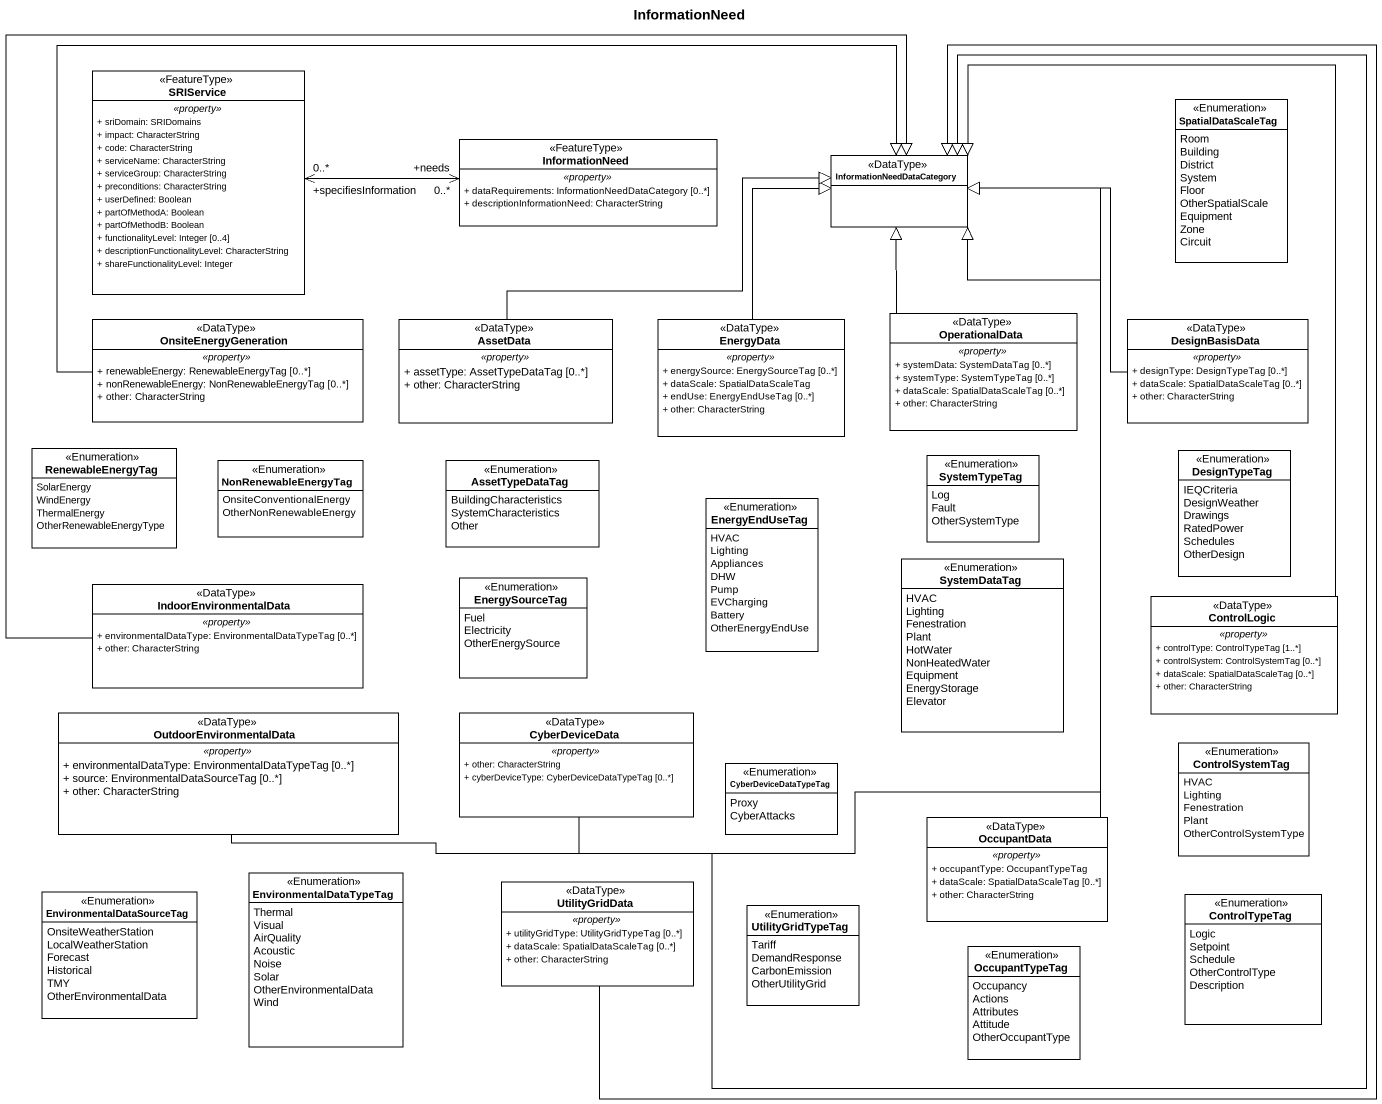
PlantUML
@startuml
title InformationNeed
hide circle
hide empty members
skinparam classAttributeIconSize 0
class SRIService <<FeatureType>> {
  .. <<property>> ..
  + sriDomain: SRIDomains
  + impact: CharacterString
  + code: CharacterString
  + serviceName: CharacterString
  + serviceGroup: CharacterString
  + preconditions: CharacterString
  + userDefined: Boolean
  + partOfMethodA: Boolean
  + partOfMethodB: Boolean
  + functionalityLevel: Integer [0..4]
  + descriptionFunctionalityLevel: CharacterString
  + shareFunctionalityLevel: Integer
}
enum SpatialDataScaleTag <<Enumeration>> {
  Room
  Building
  District
  System
  Floor
  OtherSpatialScale
  Equipment
  Zone
  Circuit
}
class InformationNeed <<FeatureType>> {
  .. <<property>> ..
  + dataRequirements: InformationNeedDataCategory [0..*]
  + descriptionInformationNeed: CharacterString
}
class InformationNeedDataCategory <<DataType>>
class OnsiteEnergyGeneration <<DataType>> {
  .. <<property>> ..
  + renewableEnergy: RenewableEnergyTag [0..*]
  + nonRenewableEnergy: NonRenewableEnergyTag [0..*]
  + other: CharacterString
}
class AssetData <<DataType>> {
  .. <<property>> ..
  + assetType: AssetTypeDataTag [0..*]
  + other: CharacterString
}
class EnergyData <<DataType>> {
  .. <<property>> ..
  + energySource: EnergySourceTag [0..*]
  + dataScale: SpatialDataScaleTag
  + endUse: EnergyEndUseTag [0..*]
  + other: CharacterString
}
class OperationalData <<DataType>> {
  .. <<property>> ..
  + systemData: SystemDataTag [0..*]
  + systemType: SystemTypeTag [0..*]
  + dataScale: SpatialDataScaleTag [0..*]
  + other: CharacterString
}
class DesignBasisData <<DataType>> {
  .. <<property>> ..
  + designType: DesignTypeTag [0..*]
  + dataScale: SpatialDataScaleTag [0..*]
  + other: CharacterString
}
enum RenewableEnergyTag <<Enumeration>> {
  SolarEnergy
  WindEnergy
  ThermalEnergy
  OtherRenewableEnergyType
}
enum NonRenewableEnergyTag <<Enumeration>> {
  OnsiteConventionalEnergy
  OtherNonRenewableEnergy
}
enum AssetTypeDataTag <<Enumeration>> {
  BuildingCharacteristics
  SystemCharacteristics
  Other
}
enum SystemTypeTag <<Enumeration>> {
  Log
  Fault
  OtherSystemType
}
enum DesignTypeTag <<Enumeration>> {
  IEQCriteria
  DesignWeather
  Drawings
  RatedPower
  Schedules
  OtherDesign
}
enum EnergyEndUseTag <<Enumeration>> {
  HVAC
  Lighting
  Appliances
  DHW
  Pump
  EVCharging
  Battery
  OtherEnergyEndUse
}
enum SystemDataTag <<Enumeration>> {
  HVAC
  Lighting
  Fenestration
  Plant
  HotWater
  NonHeatedWater
  Equipment
  EnergyStorage
  Elevator
}
class IndoorEnvironmentalData <<DataType>> {
  .. <<property>> ..
  + environmentalDataType: EnvironmentalDataTypeTag [0..*]
  + other: CharacterString
}
enum EnergySourceTag <<Enumeration>> {
  Fuel
  Electricity
  OtherEnergySource
}
class ControlLogic <<DataType>> {
  .. <<property>> ..
  + controlType: ControlTypeTag [1..*]
  + controlSystem: ControlSystemTag [0..*]
  + dataScale: SpatialDataScaleTag [0..*]
  + other: CharacterString
}
class OutdoorEnvironmentalData <<DataType>> {
  .. <<property>> ..
  + environmentalDataType: EnvironmentalDataTypeTag [0..*]
  + source: EnvironmentalDataSourceTag [0..*]
  + other: CharacterString
}
class CyberDeviceData <<DataType>> {
  .. <<property>> ..
  + other: CharacterString
  + cyberDeviceType: CyberDeviceDataTypeTag [0..*]
}
enum ControlSystemTag <<Enumeration>> {
  HVAC
  Lighting
  Fenestration
  Plant
  OtherControlSystemType
}
enum CyberDeviceDataTypeTag <<Enumeration>> {
  Proxy
  CyberAttacks
}
class OccupantData <<DataType>> {
  .. <<property>> ..
  + occupantType: OccupantTypeTag
  + dataScale: SpatialDataScaleTag [0..*]
  + other: CharacterString
}
enum EnvironmentalDataSourceTag <<Enumeration>> {
  OnsiteWeatherStation
  LocalWeatherStation
  Forecast
  Historical
  TMY
  OtherEnvironmentalData
}
enum EnvironmentalDataTypeTag <<Enumeration>> {
  Thermal
  Visual
  AirQuality
  Acoustic
  Noise
  Solar
  OtherEnvironmentalData
  Wind
}
class UtilityGridData <<DataType>> {
  .. <<property>> ..
  + utilityGridType: UtilityGridTypeTag [0..*]
  + dataScale: SpatialDataScaleTag [0..*]
  + other: CharacterString
}
enum UtilityGridTypeTag <<Enumeration>> {
  Tariff
  DemandResponse
  CarbonEmission
  OtherUtilityGrid
}
enum ControlTypeTag <<Enumeration>> {
  Logic
  Setpoint
  Schedule
  OtherControlType
  Description
}
enum OccupantTypeTag <<Enumeration>> {
  Occupancy
  Actions
  Attributes
  Attitude
  OtherOccupantType
}
InformationNeed "+needs\n0..*" <-left-> "+specifiesInformation\n0..*" SRIService
OnsiteEnergyGeneration -right-|> InformationNeedDataCategory
AssetData -right-|> InformationNeedDataCategory
EnergyData -up-|> InformationNeedDataCategory
OperationalData -up-|> InformationNeedDataCategory
DesignBasisData -left-|> InformationNeedDataCategory
IndoorEnvironmentalData -up-|> InformationNeedDataCategory
ControlLogic -up-|> InformationNeedDataCategory
OutdoorEnvironmentalData -up-|> InformationNeedDataCategory
CyberDeviceData -up-|> InformationNeedDataCategory
OccupantData -up-|> InformationNeedDataCategory
UtilityGridData -up-|> InformationNeedDataCategory
@enduml
